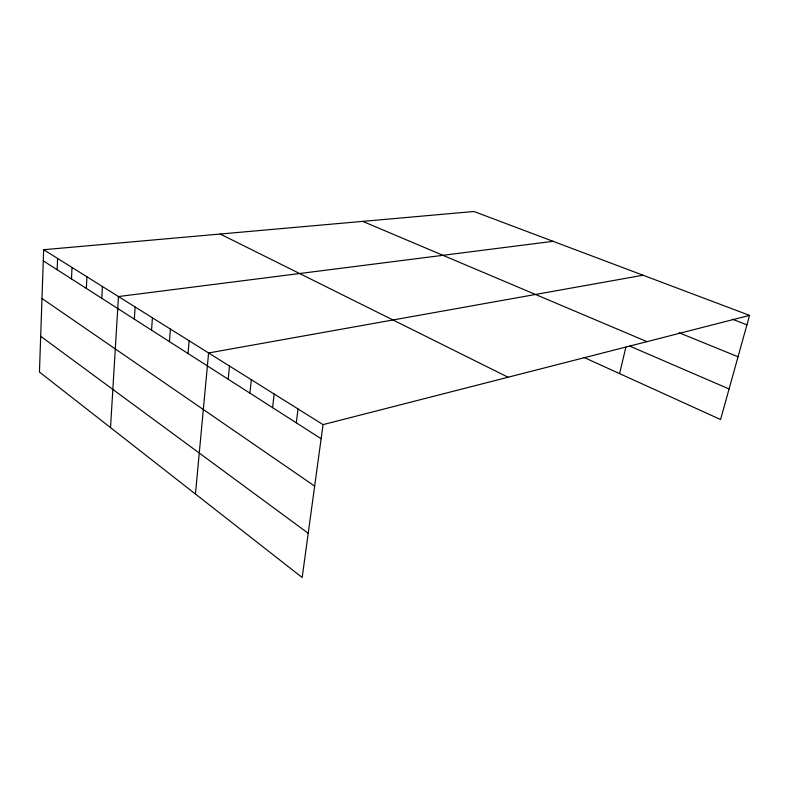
<?xml version="1.0" encoding="UTF-8"?>
<svg xmlns="http://www.w3.org/2000/svg" width="789" height="789" viewBox="0 0 789 789"><rect width="100%" height="100%" fill="white"/><g stroke="black" fill="none" stroke-linecap="round" stroke-linejoin="round"><path stroke-width="1.18" d="M43.661 249.718L39.45 372.033L302.177 577.509L323.056 424.62L43.661 249.718L473.972 211.491L749.55 315.383L720.574 419.531L583.998 357.437M57.143 269.73L57.587 258.437M71.493 278.911L72.006 267.461M86.356 288.429L86.938 276.801M101.761 298.291L102.412 286.496M110.529 427.618L118.468 296.546L553.089 241.316M134.317 319.131L135.126 306.97M151.527 330.147L152.425 317.809M169.418 341.607L170.414 329.062M188.029 353.511L189.123 340.779M195.445 494.032L208.592 352.969L643.035 275.223M228.179 379.223L229.51 366.066M249.886 393.119L251.346 379.736M272.57 407.637L274.178 394.027M296.289 422.825L298.045 408.968M619.582 373.611L625.924 347.002M323.056 424.62L749.55 315.383M732.32 319.21L746.927 324.821M679.142 332.771L738.031 356.776M362.723 221.374L647 341.647M629.711 346.085L729.075 388.967M220.22 234.037L508.086 377.231M43.277 260.853L321.123 438.723M41.985 298.489L314.653 486.103M40.683 336.282L308.213 533.265"/></g></svg>
